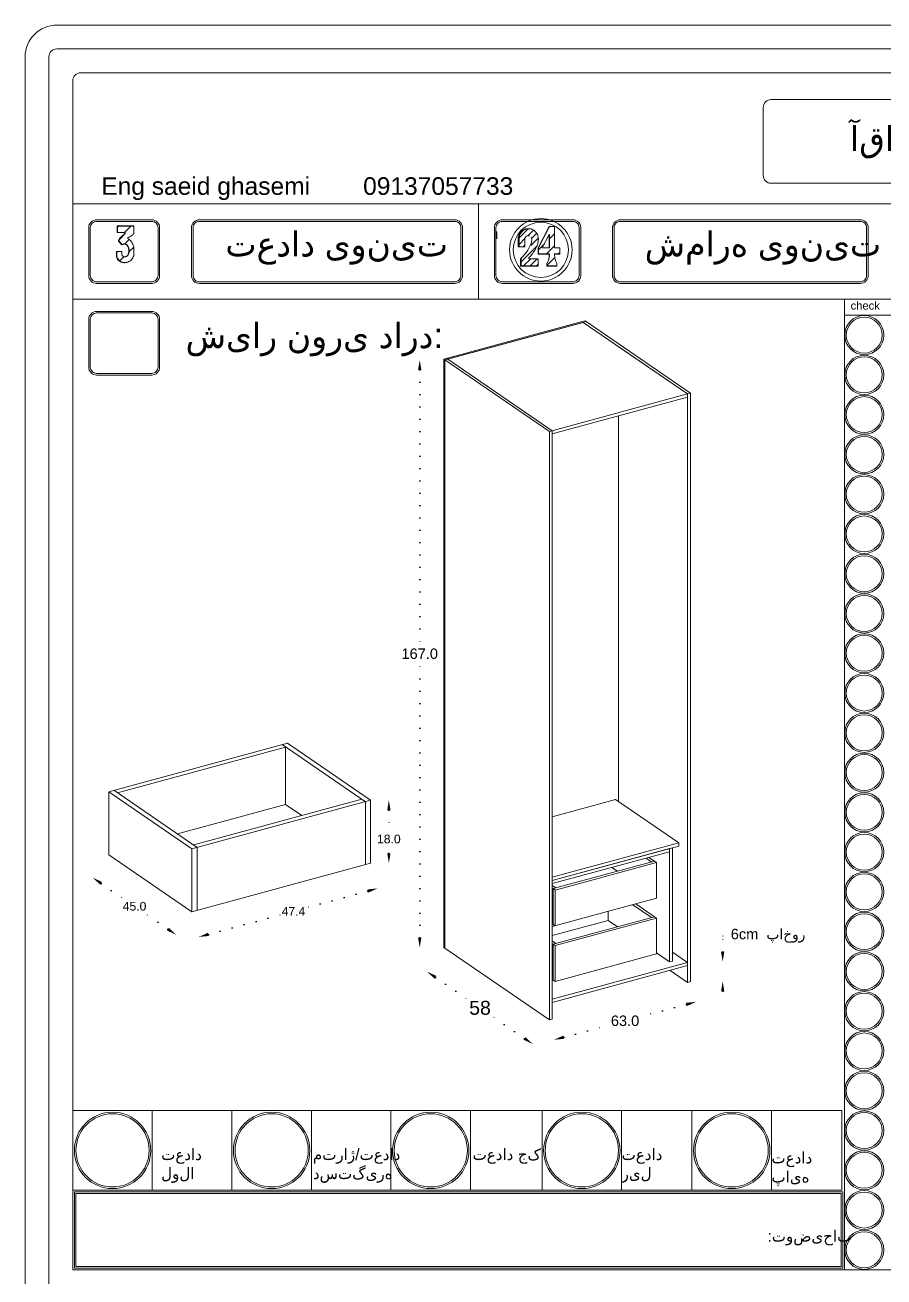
# Model space of a CAD drawing. Header units: inches. Extents: x 9 to 4094, y 4 to 1401.
# Drawn here: x 3662.1 to 3878, y 925.8 to 1240.6 of the extents above; entities that cross this region are included whole.
import ezdxf

# ---------------------------------------------------------------- set-up
doc = ezdxf.new("R2010")
doc.units = ezdxf.units.IN
doc.header["$MEASUREMENT"] = 0
doc.linetypes.add('ACAD_ISO07W100', pattern=[3, 0, -3])
doc.styles.get("Standard").update_dxf_attribs({"font": 'arial.ttf'})
doc.dimstyles.get("Standard").update_dxf_attribs({"dimtxt": 3.5, "dimasz": 2.5, "dimexe": 0.18, "dimexo": 0.0625, "dimgap": 0.09, "dimtad": 0, "dimtih": 1, "dimtoh": 1, "dimdec": 1, "dimzin": 0, "dimdsep": 46, "dimtxsty": 'Standard', "dimcen": 0.09, "dimse1": 1, "dimse2": 1, "dimadec": 0, "dimazin": 0, "dimtfac": 1, "dimtdec": 1, "dimtix": 1, "dimtofl": 0, "dimtmove": 0, "dimatfit": 3, "dimfxl": 1, "dimtolj": 1, "dimtzin": 0, "dimarcsym": 0})

# ---------------------------------------------------------------- blocks, each defined once
blk = doc.blocks.new('*D72')
at = {"color": 0, "linetype": 'ACAD_ISO07W100', "lineweight": -2, "transparency": 16777216}
for p, q in [((3761.29, 1153.83), (3761.29, 1083.89)), ((3761.29, 1011.08), (3761.29, 1081.03))]:
    blk.add_line(p, q, dxfattribs=at)
at = {"color": 0, "transparency": 16777216}
for points in [[(3760.87, 1153.83), (3761.71, 1153.83), (3761.29, 1156.33)], [(3760.87, 1011.08), (3761.71, 1011.08), (3761.29, 1008.58)]]:
    blk.add_solid(points, dxfattribs=at)
at = {"layer": 'Defpoints', "color": 0, "transparency": 16777216}
for p in [(3761.29, 1156.33), (3767.64, 1156.33), (3767.35, 1008.58)]:
    blk.add_point(p, dxfattribs=at)
at = {"color": 0, "lineweight": 20, "transparency": 16777216, "insert": (3761.29, 1082.46), "char_height": 3.5, "attachment_point": 5}
blk.add_mtext('\\A1;{\\H0.75x;167.0}', dxfattribs=at)
blk = doc.blocks.new('*D73')
at = {"color": 0, "linetype": 'ACAD_ISO07W100', "lineweight": -2, "transparency": 16777216}
for p, q in [((3765.25, 1001.1), (3773.85, 995.2)), ((3787.66, 985.74), (3779.06, 991.64))]:
    blk.add_line(p, q, dxfattribs=at)
at = {"color": 0, "transparency": 16777216}
for points in [[(3765.48, 1001.44), (3765.01, 1000.75), (3763.19, 1002.51)], [(3787.9, 986.08), (3787.43, 985.4), (3789.72, 984.33)]]:
    blk.add_solid(points, dxfattribs=at)
at = {"layer": 'Defpoints', "color": 0, "transparency": 16777216}
for p in [(3767.35, 1008.58, 5.42), (3793.88, 990.4, 5.42), (3789.72, 984.33)]:
    blk.add_point(p, dxfattribs=at)
at = {"color": 0, "lineweight": 20, "transparency": 16777216, "insert": (3776.45, 993.42), "char_height": 3.5, "attachment_point": 5}
blk.add_mtext('\\A1;58', dxfattribs=at)
blk = doc.blocks.new('*D74')
at = {"color": 0, "linetype": 'ACAD_ISO07W100', "lineweight": -2, "transparency": 16777216}
for p, q in [((3828.35, 994.29), (3816.42, 991.11)), ((3797.49, 986.05), (3809.42, 989.24))]:
    blk.add_line(p, q, dxfattribs=at)
at = {"color": 0, "transparency": 16777216}
for points in [[(3828.25, 994.69), (3828.46, 993.89), (3830.77, 994.94)], [(3797.38, 986.45), (3797.6, 985.65), (3795.07, 985.41)]]:
    blk.add_solid(points, dxfattribs=at)
at = {"layer": 'Defpoints', "color": 0, "transparency": 16777216}
for p in [(3829.4, 1000.05, 5.42), (3830.77, 994.94), (3793.71, 990.52, 5.42)]:
    blk.add_point(p, dxfattribs=at)
at = {"color": 0, "lineweight": 20, "transparency": 16777216, "insert": (3812.92, 990.17), "char_height": 3.5, "attachment_point": 5}
blk.add_mtext('\\A1;{\\H0.75x;63.0}', dxfattribs=at)
blk = doc.blocks.new('*D69')
at = {"color": 0, "linetype": 'ACAD_ISO07W100', "lineweight": -2, "transparency": 16777216}
for p, q in [((3837.46, 1007.54), (3837.46, 1011.55)), ((3837.46, 1011.55), (3839.96, 1011.55)), ((3837.46, 997.55), (3837.46, 995.05))]:
    blk.add_line(p, q, dxfattribs=at)
at = {"color": 0, "transparency": 16777216}
for points in [[(3837.04, 1007.54), (3837.88, 1007.54), (3837.46, 1005.04)], [(3837.04, 997.55), (3837.88, 997.55), (3837.46, 1000.05)]]:
    blk.add_solid(points, dxfattribs=at)
at = {"layer": 'Defpoints', "color": 0, "transparency": 16777216}
for p in [(3829.4, 1005.04, 5.42), (3837.46, 1005.04), (3829.4, 1000.05, 5.42)]:
    blk.add_point(p, dxfattribs=at)
at = {"color": 0, "lineweight": 20, "transparency": 16777216, "insert": (3848.87, 1011.55), "char_height": 3.5, "width": 30.7927, "attachment_point": 5}
blk.add_mtext('\\A1;{\\H0.75x;6cm  \\fArial|b0|i0|c178|p34;پاخور}', dxfattribs=at)
blk = doc.blocks.new('*D70')
at = {"color": 0, "linetype": 'ACAD_ISO07W100', "lineweight": -2, "transparency": 16777216}
for p, q in [((3748.26, 1022.8), (3732.53, 1018.53)), ((3708.16, 1011.91), (3726.59, 1016.92))]:
    blk.add_line(p, q, dxfattribs=at)
at = {"color": 0, "transparency": 16777216}
for points in [[(3748.15, 1023.21), (3748.37, 1022.4), (3750.67, 1023.46)], [(3708.05, 1012.31), (3708.27, 1011.51), (3705.75, 1011.26)]]:
    blk.add_solid(points, dxfattribs=at)
at = {"layer": 'Defpoints', "color": 0, "transparency": 16777216}
for p in [(3748.95, 1029.8, 9.56), (3704.02, 1017.6, 9.56), (3705.75, 1011.26)]:
    blk.add_point(p, dxfattribs=at)
at = {"color": 0, "lineweight": 20, "transparency": 16777216, "insert": (3729.56, 1017.72), "char_height": 3.5, "attachment_point": 5}
blk.add_mtext('\\A1;{\\H0.625x;47.4}', dxfattribs=at)
blk = doc.blocks.new('*D71')
at = {"color": 0, "linetype": 'ACAD_ISO07W100', "lineweight": -2, "transparency": 16777216}
for p, q in [((3753.53, 1043.13), (3753.53, 1037.09)), ((3753.53, 1032.3), (3753.53, 1034.67))]:
    blk.add_line(p, q, dxfattribs=at)
at = {"color": 0, "transparency": 16777216}
for points in [[(3753.12, 1043.13), (3753.95, 1043.13), (3753.53, 1045.63)], [(3753.12, 1032.3), (3753.95, 1032.3), (3753.53, 1029.8)]]:
    blk.add_solid(points, dxfattribs=at)
at = {"layer": 'Defpoints', "color": 0, "transparency": 16777216}
for p in [(3748.95, 1045.63, 9.56), (3748.95, 1029.8, 9.56), (3753.53, 1029.8)]:
    blk.add_point(p, dxfattribs=at)
at = {"color": 0, "lineweight": 20, "transparency": 16777216, "insert": (3753.53, 1035.88), "char_height": 3.5, "attachment_point": 5}
blk.add_mtext('\\A1;{\\H0.625x;18.0}', dxfattribs=at)
blk = doc.blocks.new('*D75')
at = {"color": 0, "linetype": 'ACAD_ISO07W100', "lineweight": -2, "transparency": 16777216}
for p, q in [((3681.18, 1024.73), (3687.83, 1020.18)), ((3697.99, 1013.22), (3691.35, 1017.77))]:
    blk.add_line(p, q, dxfattribs=at)
at = {"color": 0, "transparency": 16777216}
for points in [[(3681.42, 1025.08), (3680.95, 1024.39), (3679.12, 1026.15)], [(3698.23, 1013.56), (3697.76, 1012.87), (3700.05, 1011.8)]]:
    blk.add_solid(points, dxfattribs=at)
at = {"layer": 'Defpoints', "color": 0, "transparency": 16777216}
for p in [(3683.09, 1031.94, 9.56), (3704.02, 1017.6, 9.56), (3700.05, 1011.8)]:
    blk.add_point(p, dxfattribs=at)
at = {"color": 0, "lineweight": 20, "transparency": 16777216, "insert": (3689.59, 1018.97), "char_height": 3.5, "attachment_point": 5}
blk.add_mtext('\\A1;{\\H0.625x;45.0}', dxfattribs=at)

msp = doc.modelspace()

# ---------------------------------------------------------------- hatches: boundary and pattern name
at = {"lineweight": 20}
h = msp.add_hatch(dxfattribs=at)
h.set_pattern_fill('ANSI31', color=256, scale=17)
h.set_pattern_definition([(45, (2654.1011, 2072.7882), (-1.502602, 1.502602), [])])
h.paths.add_polyline_path([(3689.43, 1190), (3685.33, 1190), (3685.33, 1188.41), (3687.11, 1188.41), (3687.21, 1188.38), (3687.21, 1188.11), (3685.95, 1186.83), (3685.87, 1186.74), (3685.83, 1186.69), (3685.8, 1186.64), (3685.77, 1186.59), (3685.75, 1186.53), (3685.73, 1186.47), (3685.72, 1186.42), (3685.7, 1186.36), (3685.69, 1186.24), (3685.69, 1186.18), (3686.44, 1185.31), (3686.46, 1185.33), (3686.56, 1185.4), (3686.66, 1185.45), (3686.77, 1185.49), (3686.88, 1185.52), (3686.99, 1185.52), (3687.09, 1185.52), (3687.2, 1185.52), (3687.32, 1185.49), (3687.42, 1185.45), (3687.52, 1185.4), (3687.62, 1185.33), (3687.7, 1185.25), (3687.84, 1185.08), (3687.96, 1184.9), (3688.06, 1184.71), (3688.13, 1184.5), (3688.19, 1184.29), (3688.23, 1184.07), (3688.24, 1183.85), (3688.23, 1183.63), (3688.2, 1183.42), (3688.14, 1183.21), (3688.06, 1183), (3687.96, 1182.8), (3687.89, 1182.66), (3687.8, 1182.53), (3687.67, 1182.43), (3687.53, 1182.35), (3687.44, 1182.32), (3687.28, 1182.27), (3687.12, 1182.25), (3686.96, 1182.27), (3686.8, 1182.32), (3686.66, 1182.4), (3686.54, 1182.5), (3686.44, 1182.63), (3686.37, 1182.78), (3686.37, 1183.59), (3685.13, 1183.59), (3685.13, 1182.27), (3685.22, 1182.06), (3685.33, 1181.86), (3685.45, 1181.68), (3685.6, 1181.51), (3685.77, 1181.35), (3685.94, 1181.22), (3686.14, 1181.1), (3686.34, 1181), (3686.55, 1180.93), (3686.77, 1180.87), (3686.99, 1180.84), (3687.22, 1180.83), (3687.49, 1180.86), (3687.76, 1180.91), (3688.02, 1180.99), (3688.21, 1181.08), (3688.41, 1181.2), (3688.63, 1181.37), (3688.83, 1181.56), (3689, 1181.77), (3689.15, 1182), (3689.27, 1182.25), (3689.37, 1182.51), (3689.43, 1182.78), (3689.43, 1184.17), (3689.42, 1184.44), (3689.38, 1184.7), (3689.33, 1184.96), (3689.25, 1185.22), (3689.15, 1185.47), (3689.02, 1185.71), (3688.88, 1185.93), (3688.72, 1186.15), (3688.54, 1186.35), (3688.35, 1186.53), (3688.14, 1186.7), (3687.92, 1186.85), (3687.92, 1187.12), (3688.06, 1187.17), (3688.21, 1187.22), (3688.35, 1187.29), (3688.48, 1187.35), (3688.62, 1187.43), (3688.75, 1187.51), (3688.87, 1187.6), (3689, 1187.7), (3689.11, 1187.8), (3689.22, 1187.91), (3689.33, 1188.02), (3689.43, 1188.14)])
h = msp.add_hatch(dxfattribs=at)
h.set_pattern_fill('ANSI31', color=256, scale=9.218651)
h.set_pattern_definition([(45, (3150.8565, 1757.5441), (-0.8148213, 0.8148213), [])])
h.paths.add_polyline_path([(3791.08, 1181.8), (3788.72, 1181.8), (3788.72, 1182.08), (3788.96, 1182.31), (3789.2, 1182.55), (3789.42, 1182.8), (3789.63, 1183.05), (3789.83, 1183.32), (3790.02, 1183.59), (3790.19, 1183.87), (3790.36, 1184.16), (3790.51, 1184.46), (3790.65, 1184.76), (3790.78, 1185.07), (3790.82, 1185.18), (3790.9, 1185.38), (3790.96, 1185.57), (3791.01, 1185.77), (3791.05, 1185.97), (3791.09, 1186.18), (3791.11, 1186.38), (3791.12, 1186.59), (3791.12, 1186.79), (3791.1, 1187), (3791.08, 1187.2), (3790.88, 1187.9), (3790.5, 1188.51), (3789.95, 1188.98), (3789.36, 1189.25), (3788.74, 1189.34), (3788.03, 1189.24), (3787.38, 1188.94), (3786.84, 1188.47), (3786.46, 1187.87), (3786.26, 1187.18), (3786.27, 1186.46), (3786.27, 1184.81), (3787.75, 1184.81), (3787.75, 1186.98), (3787.89, 1187.24), (3788.08, 1187.43), (3788.31, 1187.55), (3788.58, 1187.59), (3788.74, 1187.56), (3788.84, 1187.55), (3788.85, 1187.54), (3789, 1187.52), (3789.24, 1187.4), (3789.43, 1187.22), (3789.55, 1186.98), (3789.6, 1186.72), (3789.6, 1186.56), (3789.59, 1186.39), (3789.58, 1186.22), (3789.55, 1186.06), (3789.52, 1185.89), (3789.48, 1185.73), (3789.43, 1185.57), (3789.38, 1185.41), (3789.31, 1185.26), (3789.24, 1185.11), (3789.17, 1184.93), (3789.01, 1184.61), (3788.83, 1184.3), (3788.65, 1183.99), (3788.45, 1183.69), (3788.25, 1183.4), (3788.03, 1183.12), (3787.8, 1182.84), (3787.56, 1182.57), (3787.31, 1182.32), (3787.06, 1182.07), (3786.79, 1181.83), (3786.79, 1180.01), (3791.08, 1180.01)])
h = msp.add_hatch(dxfattribs=at)
h.set_pattern_fill('ANSI31', color=256, scale=17)
h.set_pattern_definition([(45, (2773.7953, 2071.9662), (-1.502602, 1.502602), [])])
h.paths.add_polyline_path([(3795.19, 1189.88), (3793.9, 1189.88), (3791.14, 1184.51), (3791.14, 1183), (3793.9, 1183), (3793.9, 1182.78), (3793.9, 1182.58), (3793.88, 1182.39), (3793.86, 1182.2), (3793.83, 1182.01), (3793.79, 1181.82), (3793.74, 1181.63), (3793.68, 1181.45), (3793.61, 1181.27), (3793.53, 1181.09), (3793.44, 1180.92), (3793.35, 1180.75), (3793.25, 1180.59), (3793.25, 1180.01), (3795.77, 1180.01), (3795.77, 1180.55), (3795.68, 1180.73), (3795.6, 1180.93), (3795.52, 1181.12), (3795.45, 1181.32), (3795.39, 1181.52), (3795.34, 1181.73), (3795.29, 1181.93), (3795.25, 1182.14), (3795.22, 1182.35), (3795.2, 1182.56), (3795.19, 1182.77), (3795.19, 1183), (3796.5, 1183), (3796.5, 1184.5), (3795.19, 1184.5)])
h.paths.add_polyline_path([(3793.87, 1187.87), (3793.9, 1187.85), (3793.9, 1184.51), (3793.87, 1184.5), (3792.11, 1184.5)], flags=16)

# ---------------------------------------------------------------- linework, layer by layer
for p, q in [((3674.06, 927.59), (3674.06, 1226.55)), ((4082.06, 1195.59), (3674.06, 1195.59)), ((3674.06, 1016.6), (3674.06, 1195.59)), ((3776.06, 1171.59), (3776.06, 1195.59)), ((3693.9, 1191.59), (3680.06, 1191.59)), ((3685.21, 1190.04), (3685.21, 1188.41)), ((3685.33, 1190), (3685.33, 1188.41)), ((3770.06, 1191.59), (3705.9, 1191.59)), ((3799.76, 1191.59), (3782.06, 1191.59)), ((3872.06, 1191.59), (3811.76, 1191.59)), ((3678.06, 1177.59), (3678.06, 1189.59)), ((3685.21, 1188.41), (3685.33, 1188.41)), ((3685.33, 1188.41), (3687.11, 1188.41)), ((3687.11, 1188.41), (3687.21, 1188.38)), ((3687.21, 1188.38), (3687.21, 1188.11)), ((3695.9, 1189.59), (3695.9, 1177.59)), ((3703.9, 1177.59), (3703.9, 1189.59)), ((3772.06, 1177.59), (3772.06, 1189.59)), ((3780.06, 1189.59), (3780.06, 1177.59)), ((3780.64, 1188.67), (3780.64, 1186.81)), ((3793.87, 1184.5), (3793.87, 1187.87)), ((3793.9, 1189.88), (3795.19, 1189.88)), ((3801.76, 1177.59), (3801.76, 1189.59)), ((3809.76, 1177.59), (3809.76, 1189.59)), ((3874.06, 1189.59), (3874.06, 1177.59)), ((3687.44, 1182.32), (3687.28, 1182.27)), ((3680.06, 1175.59), (3693.9, 1175.59)), ((3770.06, 1175.59), (3705.9, 1175.59)), ((3782.06, 1175.59), (3799.76, 1175.59)), ((3872.06, 1175.59), (3811.76, 1175.59)), ((3674.06, 1171.59), (4082.06, 1171.59)), ((3868.06, 1171.59), (3868.06, 1167.59)), ((3868.06, 1167.59), (4082.06, 1167.59)), ((3868.06, 927.59), (3868.06, 1167.59)), ((3683.09, 1031.94, 9.56), (3683.09, 1047.77, 9.56)), ((3674.06, 987.59), (3674.06, 947.59)), ((3674.06, 967.59), (3867.44, 967.59)), ((3694.06, 967.59), (3694.06, 947.59)), ((3714.06, 967.59), (3714.06, 947.59)), ((3734.06, 967.59), (3734.06, 947.59)), ((3754.06, 967.59), (3754.06, 947.59)), ((3774.06, 967.59), (3774.06, 947.59)), ((3792.05, 967.59), (3792.05, 947.59)), ((3812.05, 967.59), (3812.05, 947.59)), ((3829.73, 967.59), (3829.73, 947.59)), ((3849.73, 967.59), (3849.73, 947.59)), ((3867.44, 967.59), (3867.44, 947.59)), ((3674.06, 947.59), (3867.44, 947.59)), ((3868.06, 927.59), (3674.06, 927.59)), ((3868.06, 927.59), (3980.06, 927.59)), ((3868.06, 927.59), (3980.06, 927.59)), ((3868.06, 927.59), (4082.06, 927.59))]:
    msp.add_line(p, q, dxfattribs=at)
at = {"linetype": 'Continuous', "lineweight": 20, "extrusion": (-1.11022e-16, 0.902173, 0.431375)}
for p, q in [((3767.35, 1156.53, 5.42), (3802.12, 1165.98, 5.42)), ((3767.64, 1156.33, 5.42), (3803.16, 1165.98, 5.42)), ((3768.39, 1156.53, 5.42), (3802.41, 1165.77, 5.42)), ((3802.12, 1165.98, 5.42), (3802.87, 1166.18, 5.42)), ((3802.41, 1165.77, 5.42), (3828.65, 1147.79, 5.42)), ((3802.87, 1166.18, 5.42), (3829.4, 1148, 5.42)), ((3810.96, 1159.92, 5.42), (3828.65, 1147.79, 5.42)), ((3767.35, 1156.53, 5.42), (3768.09, 1156.74, 5.42)), ((3767.35, 1156.53, 5.42), (3793.88, 1138.35, 5.42)), ((3767.35, 1156.53, 5.42), (3767.35, 1008.58, 5.42)), ((3767.64, 1156.33, 5.42), (3767.64, 1008.38, 5.42)), ((3768.39, 1156.53, 5.42), (3794.63, 1138.55, 5.42)), ((3776.94, 1150.67, 5.42), (3794.63, 1138.55, 5.42)), ((3793.88, 1138.35, 5.42), (3828.65, 1147.79, 5.42)), ((3828.65, 1147, 5.42), (3794.63, 1137.75, 5.42)), ((3828.65, 1147.79, 5.42), (3829.4, 1148, 5.42)), ((3828.65, 1147.79, 5.42), (3828.65, 1147, 5.42)), ((3828.65, 999.84, 5.42), (3828.65, 1147, 5.42)), ((3829.4, 1148, 5.42), (3829.4, 1000.05, 5.42)), ((3811.26, 1045.3, 5.42), (3811.26, 1142.27, 5.42)), ((3793.88, 990.4, 5.42), (3793.88, 1138.35, 5.42)), ((3794.63, 1138.55, 5.42), (3794.63, 990.6, 5.42)), ((3683.09, 1047.77, 9.56), (3728.01, 1059.97, 9.56)), ((3685.29, 1047.53, 9.56), (3727.58, 1059.01, 9.56)), ((3747.63, 1045.27, 9.56), (3726.69, 1059.62, 9.56)), ((3727.58, 1044.58, 9.56), (3727.58, 1059.01, 9.56)), ((3728.01, 1059.97, 9.56), (3748.95, 1045.63, 9.56)), ((3704.02, 1033.43, 9.56), (3683.09, 1047.77, 9.56)), ((3684.41, 1048.13, 9.56), (3705.34, 1033.79, 9.56)), ((3748.95, 1045.63, 9.56), (3704.02, 1033.43, 9.56)), ((3704.46, 1034.39, 9.56), (3746.74, 1045.88, 9.56)), ((3747.63, 1029.44, 9.56), (3747.63, 1045.27, 9.56)), ((3748.95, 1045.63, 9.56), (3748.95, 1029.8, 9.56)), ((3794.63, 1041.5, 5.42), (3810.51, 1045.81, 5.42)), ((3826.43, 1034.9, 5.42), (3810.51, 1045.81, 5.42)), ((3700.37, 1037.2, 9.56), (3727.58, 1044.58, 9.56)), ((3727.58, 1044.58, 9.56), (3731.67, 1041.78, 9.56)), ((3704.02, 1017.6, 9.56), (3704.02, 1033.43, 9.56)), ((3705.34, 1017.95, 9.56), (3705.34, 1033.79, 9.56)), ((3794.63, 1026.26, 5.42), (3826.43, 1034.9, 5.42)), ((3826.43, 1034.1, 5.42), (3794.63, 1025.46, 5.42)), ((3794.63, 1025.46, 5.42), (3824.09, 1033.47, 5.42)), ((3824.09, 1032.67, 5.42), (3794.63, 1024.67, 5.42)), ((3824.09, 1033.47, 5.42), (3824.84, 1033.67, 5.42)), ((3824.09, 1033.47, 5.42), (3824.09, 1005.01, 5.42)), ((3824.09, 1033.47, 5.42), (3824.09, 1032.67, 5.42)), ((3824.84, 1033.67, 5.42), (3824.84, 1005.21, 5.42)), ((3826.43, 1034.1, 5.42), (3826.43, 1034.9, 5.42)), ((3683.09, 1031.94, 9.56), (3704.02, 1017.6, 9.56)), ((3748.95, 1029.8, 9.56), (3704.02, 1017.6, 9.56)), ((3794.8, 1023.4, 5.42), (3820.3, 1030.32, 5.42)), ((3820.8, 1029.98, 5.42), (3795.31, 1023.06, 5.42)), ((3819.55, 1030.12, 5.42), (3818.18, 1031.06, 5.42)), ((3818.93, 1031.26, 5.42), (3820.3, 1030.32, 5.42)), ((3820.3, 1030.32, 5.42), (3819.55, 1030.12, 5.42)), ((3820.3, 1030.32, 5.42), (3820.8, 1029.98, 5.42)), ((3820.8, 1029.98, 5.42), (3820.8, 1020.99, 5.42)), ((3809.62, 1028.74, 5.42), (3810.99, 1027.8, 5.42)), ((3794.63, 1024.23, 5.42), (3795.55, 1023.6, 5.42)), ((3794.8, 1023.4, 5.42), (3794.63, 1023.52, 5.42)), ((3795.55, 1023.6, 5.42), (3794.8, 1023.4, 5.42)), ((3794.8, 1023.4, 5.42), (3794.8, 1014.41, 5.42)), ((3795.31, 1023.06, 5.42), (3794.8, 1023.4, 5.42)), ((3794.8, 1023.4, 5.42), (3794.8, 1014.41, 5.42)), ((3820.8, 1020.99, 5.42), (3794.63, 1013.89, 5.42)), ((3795.31, 1014.07, 5.42), (3795.31, 1023.06, 5.42)), ((3808.67, 1015.41, 5.42), (3808.67, 1017.7, 5.42)), ((3819.55, 1016.14, 5.42), (3814.84, 1019.37, 5.42)), ((3815.59, 1019.58, 5.42), (3820.3, 1016.34, 5.42)), ((3794.63, 1011.59, 5.42), (3808.67, 1015.41, 5.42)), ((3794.8, 1014.41, 5.42), (3794.63, 1014.53, 5.42)), ((3794.8, 1009.42, 5.42), (3820.3, 1016.34, 5.42)), ((3794.8, 1014.41, 5.42), (3795.31, 1014.07, 5.42)), ((3820.8, 1016, 5.42), (3795.31, 1009.08, 5.42)), ((3808.67, 1015.41, 5.42), (3810.99, 1013.82, 5.42)), ((3820.3, 1016.34, 5.42), (3819.55, 1016.14, 5.42)), ((3820.3, 1016.34, 5.42), (3820.8, 1016, 5.42)), ((3820.8, 1016, 5.42), (3820.8, 1007.01, 5.42)), ((3767.35, 1008.58, 5.42), (3793.88, 990.4, 5.42)), ((3794.63, 1010.25, 5.42), (3795.55, 1009.62, 5.42)), ((3794.8, 1009.42, 5.42), (3794.63, 1009.54, 5.42)), ((3795.55, 1009.62, 5.42), (3794.8, 1009.42, 5.42)), ((3795.31, 1009.08, 5.42), (3794.8, 1009.42, 5.42)), ((3794.8, 1009.42, 5.42), (3794.8, 1000.43, 5.42)), ((3794.8, 1009.42, 5.42), (3794.8, 1000.43, 5.42)), ((3795.31, 1000.09, 5.42), (3795.31, 1009.08, 5.42)), ((3824.84, 1007.45, 5.42), (3828.65, 1004.84, 5.42)), ((3794.63, 995.59, 5.42), (3828.65, 1004.84, 5.42)), ((3820.8, 1007.01, 5.42), (3795.31, 1000.09, 5.42)), ((3824.09, 1005.01, 5.42), (3820.8, 1007.26, 5.42)), ((3824.84, 1005.21, 5.42), (3824.09, 1005.01, 5.42)), ((3828.65, 1004.84, 5.42), (3828.65, 1004.04, 5.42)), ((3828.65, 1004.04, 5.42), (3794.63, 994.8, 5.42)), ((3828.65, 999.84, 5.42), (3824.27, 1002.85, 5.42)), ((3794.63, 1000.55, 5.42), (3795.31, 1000.09, 5.42)), ((3794.8, 1000.43, 5.42), (3794.63, 1000.55, 5.42)), ((3829.4, 1000.05, 5.42), (3828.65, 999.84, 5.42)), ((3794.63, 994.8, 5.42), (3794.63, 995.59, 5.42)), ((3794.63, 990.6, 5.42), (3793.88, 990.4, 5.42))]:
    msp.add_line(p, q, dxfattribs=at)
at = {"lineweight": 20}
for points in [[(3670.06, 634.55), (4086.06, 634.55, 0.414214), (4094.06, 642.55), (4094.06, 1232.55, 0.414214), (4086.06, 1240.55), (3670.06, 1240.55, 0.414214), (3662.06, 1232.55), (3662.06, 642.55, 0.414214)], [(3670.06, 640.55), (4086.06, 640.55, 0.414214), (4088.06, 642.55), (4088.06, 1232.55, 0.414214), (4086.06, 1234.55), (3670.06, 1234.55, 0.414214), (3668.06, 1232.55), (3668.06, 642.55, 0.414214)], [(3952.91, 1219.8, 0.414214), (3950.91, 1221.8), (3849.66, 1221.8, 0.414214), (3847.66, 1219.8), (3847.66, 1202.76, 0.414214), (3849.66, 1200.76), (3950.91, 1200.76, 0.414214), (3952.91, 1202.76)], [(3695.9, 1189.59, 0.414214), (3693.9, 1191.59), (3680.06, 1191.59, 0.414214), (3678.06, 1189.59), (3678.06, 1177.59, 0.414214), (3680.06, 1175.59), (3693.9, 1175.59, 0.414214), (3695.9, 1177.59)], [(3695.5, 1189.59, 0.414214), (3693.9, 1191.19), (3680.06, 1191.19, 0.414214), (3678.46, 1189.59), (3678.46, 1177.59, 0.414214), (3680.06, 1175.99), (3693.9, 1175.99, 0.414214), (3695.5, 1177.59)], [(3772.06, 1189.59, 0.414214), (3770.06, 1191.59), (3705.9, 1191.59, 0.414214), (3703.9, 1189.59), (3703.9, 1177.59, 0.414214), (3705.9, 1175.59), (3770.06, 1175.59, 0.414214), (3772.06, 1177.59)], [(3771.66, 1189.59, 0.414214), (3770.06, 1191.19), (3705.9, 1191.19, 0.414214), (3704.3, 1189.59), (3704.3, 1177.59, 0.414214), (3705.9, 1175.99), (3770.06, 1175.99, 0.414214), (3771.66, 1177.59)], [(3801.76, 1189.59, 0.414214), (3799.76, 1191.59), (3782.06, 1191.59, 0.414214), (3780.06, 1189.59), (3780.06, 1177.59, 0.414214), (3782.06, 1175.59), (3799.76, 1175.59, 0.414214), (3801.76, 1177.59)], [(3801.36, 1189.59, 0.414214), (3799.76, 1191.19), (3782.06, 1191.19, 0.414214), (3780.46, 1189.59), (3780.46, 1177.59, 0.414214), (3782.06, 1175.99), (3799.76, 1175.99, 0.414214), (3801.36, 1177.59)], [(3874.06, 1189.59, 0.414214), (3872.06, 1191.59), (3811.76, 1191.59, 0.414214), (3809.76, 1189.59), (3809.76, 1177.59, 0.414214), (3811.76, 1175.59), (3872.06, 1175.59, 0.414214), (3874.06, 1177.59)], [(3873.66, 1189.59, 0.414214), (3872.06, 1191.19), (3811.76, 1191.19, 0.414214), (3810.16, 1189.59), (3810.16, 1177.59, 0.414214), (3811.76, 1175.99), (3872.06, 1175.99, 0.414214), (3873.66, 1177.59)], [(3695.9, 1166.55, 0.414214), (3693.9, 1168.55), (3680.06, 1168.55, 0.414214), (3678.06, 1166.55), (3678.06, 1154.55, 0.414214), (3680.06, 1152.55), (3693.9, 1152.55, 0.414214), (3695.9, 1154.55)], [(3695.9, 1166.55, 0.414214), (3693.9, 1168.55), (3680.06, 1168.55, 0.414214), (3678.06, 1166.55), (3678.06, 1154.55, 0.414214), (3680.06, 1152.55), (3693.9, 1152.55, 0.414214), (3695.9, 1154.55)], [(3695.5, 1166.55, 0.414214), (3693.9, 1168.15), (3680.06, 1168.15, 0.414214), (3678.46, 1166.55), (3678.46, 1154.55, 0.414214), (3680.06, 1152.95), (3693.9, 1152.95, 0.414214), (3695.5, 1154.55)], [(3695.5, 1166.55, 0.414214), (3693.9, 1168.15), (3680.06, 1168.15, 0.414214), (3678.46, 1166.55), (3678.46, 1154.55, 0.414214), (3680.06, 1152.95), (3693.9, 1152.95, 0.414214), (3695.5, 1154.55)]]:
    msp.add_lwpolyline(points, format="xyb", close=True, dxfattribs=at)
for points in [[(4082.06, 1028.53), (4082.06, 1226.55, 0.414214), (4080.06, 1228.55), (3676.06, 1228.55, 0.414214), (3674.06, 1226.55), (3674.06, 1028.53)], [(3952.91, 1219.8, 0.414214), (3950.91, 1221.8), (3849.66, 1221.8, 0.414214), (3847.66, 1219.8), (3847.66, 1202.76, 0.414214), (3849.66, 1200.76), (3950.91, 1200.76, 0.414214), (3952.91, 1202.76), (3952.91, 1219.8)]]:
    msp.add_lwpolyline(points, format="xyb", dxfattribs=at)
for points in [[(3685.33, 1190), (3689.43, 1190), (3689.43, 1190.04), (3685.21, 1190.04)], [(3792.11, 1184.5), (3793.87, 1187.87), (3793.9, 1187.85), (3793.9, 1184.51), (3793.87, 1184.5)], [(3687.2, 1185.52), (3687.09, 1185.52), (3686.99, 1185.52), (3687.11, 1185.52), (3687.22, 1185.49), (3687.33, 1185.45), (3687.43, 1185.4), (3687.52, 1185.33), (3687.6, 1185.25), (3687.74, 1185.08), (3687.87, 1184.89), (3687.97, 1184.7), (3688.05, 1184.49), (3688.1, 1184.28), (3688.14, 1184.06), (3688.15, 1183.84), (3688.14, 1183.62), (3688.11, 1183.4), (3688.05, 1183.18), (3687.97, 1182.98), (3687.87, 1182.78), (3687.8, 1182.63), (3687.7, 1182.5), (3687.58, 1182.4), (3687.44, 1182.32), (3687.53, 1182.35), (3687.67, 1182.43), (3687.8, 1182.53), (3687.89, 1182.66), (3687.96, 1182.8), (3688.06, 1183), (3688.14, 1183.21), (3688.2, 1183.42), (3688.23, 1183.63), (3688.24, 1183.85), (3688.23, 1184.07), (3688.19, 1184.29), (3688.13, 1184.5), (3688.06, 1184.71), (3687.96, 1184.9), (3687.84, 1185.08), (3687.7, 1185.25), (3687.62, 1185.33), (3687.52, 1185.4), (3687.42, 1185.45), (3687.32, 1185.49)], [(3868.06, 927.59), (3674.06, 927.59), (3674.06, 1171.59), (4082.06, 1171.59), (4082.06, 927.59)], [(3674.06, 1171.59), (4082.06, 1171.59), (4082.06, 927.59), (3674.06, 927.59)], [(3867.66, 947.19), (3674.46, 947.19), (3674.46, 927.99), (3867.66, 927.99)], [(3867.26, 946.79), (3674.86, 946.79), (3674.86, 928.39), (3867.26, 928.39)]]:
    msp.add_lwpolyline(points, close=True, dxfattribs=at)
for points in [[(3688.63, 1181.37), (3688.83, 1181.56), (3689, 1181.77), (3689.15, 1182), (3689.27, 1182.25), (3689.37, 1182.51), (3689.43, 1182.78), (3689.43, 1184.17), (3689.42, 1184.44), (3689.38, 1184.7), (3689.33, 1184.96), (3689.25, 1185.22), (3689.15, 1185.47), (3689.02, 1185.71), (3688.88, 1185.93), (3688.72, 1186.15), (3688.54, 1186.35), (3688.35, 1186.53), (3688.14, 1186.7), (3687.92, 1186.85), (3687.92, 1187.12), (3688.06, 1187.17), (3688.21, 1187.22), (3688.35, 1187.29), (3688.48, 1187.35), (3688.62, 1187.43), (3688.75, 1187.51), (3688.87, 1187.6), (3689, 1187.7), (3689.11, 1187.8), (3689.22, 1187.91), (3689.33, 1188.02), (3689.43, 1188.14), (3689.43, 1190)], [(3791.08, 1182.98), (3791.08, 1184.5), (3793.87, 1189.93)], [(3795.19, 1182.98), (3796.5, 1182.98), (3796.5, 1183), (3796.5, 1184.5), (3795.19, 1184.5), (3795.19, 1189.88), (3795.19, 1189.93), (3793.87, 1189.93), (3793.9, 1189.88), (3791.14, 1184.51), (3791.14, 1183)], [(3687.11, 1188.14), (3685.84, 1186.85), (3685.76, 1186.75), (3685.72, 1186.7), (3685.69, 1186.65), (3685.66, 1186.6), (3685.64, 1186.54), (3685.62, 1186.48), (3685.6, 1186.42), (3685.59, 1186.36), (3685.58, 1186.24), (3685.58, 1186.18), (3686.38, 1185.25), (3686.44, 1185.31), (3686.46, 1185.33), (3686.56, 1185.4), (3686.66, 1185.45), (3686.77, 1185.49), (3686.88, 1185.52), (3686.99, 1185.52)], [(3687.11, 1188.41), (3687.11, 1188.14), (3687.21, 1188.11), (3685.95, 1186.83), (3685.87, 1186.74), (3685.83, 1186.69), (3685.8, 1186.64), (3685.77, 1186.59), (3685.75, 1186.53), (3685.73, 1186.47), (3685.72, 1186.42), (3685.7, 1186.36), (3685.69, 1186.24), (3685.69, 1186.18), (3686.44, 1185.31)], [(3786.08, 1184.81), (3786.08, 1186.48), (3786.08, 1187.2), (3786.27, 1187.9), (3786.66, 1188.51), (3787.21, 1188.98), (3787.86, 1189.28), (3788.58, 1189.39), (3789.29, 1189.28), (3789.36, 1189.25), (3789.95, 1188.98), (3790.5, 1188.51), (3790.88, 1187.9), (3791.08, 1187.2), (3791.1, 1187), (3791.12, 1186.79), (3791.12, 1186.59), (3791.11, 1186.38), (3791.09, 1186.18), (3791.05, 1185.97), (3791.01, 1185.77), (3790.96, 1185.57), (3790.9, 1185.38), (3790.82, 1185.18), (3790.78, 1185.07), (3790.65, 1184.76), (3790.51, 1184.46), (3790.36, 1184.16), (3790.19, 1183.87), (3790.02, 1183.59), (3789.83, 1183.32), (3789.63, 1183.05), (3789.42, 1182.8), (3789.2, 1182.55), (3788.96, 1182.31), (3788.72, 1182.08), (3788.72, 1181.8), (3791.08, 1181.8), (3791.08, 1180.01), (3791.08, 1179.96), (3786.61, 1179.96)], [(3786.08, 1184.81), (3786.27, 1184.81), (3787.75, 1184.81), (3787.75, 1186.93), (3787.76, 1187.01), (3787.89, 1187.24), (3788.08, 1187.43), (3788.32, 1187.55), (3788.58, 1187.59), (3788.74, 1187.56), (3788.84, 1187.55), (3788.85, 1187.55)], [(3786.27, 1184.81), (3786.27, 1186.46), (3786.26, 1187.18), (3786.46, 1187.87), (3786.84, 1188.47), (3787.38, 1188.94), (3788.03, 1189.24), (3788.74, 1189.34), (3789.36, 1189.25)], [(3789.27, 1187.24), (3789.4, 1187), (3789.44, 1186.74), (3789.45, 1186.57), (3789.44, 1186.4), (3789.42, 1186.24), (3789.4, 1186.07), (3789.36, 1185.9), (3789.32, 1185.74), (3789.28, 1185.58), (3789.22, 1185.42), (3789.16, 1185.26), (3789.09, 1185.11), (3789.01, 1184.93), (3788.84, 1184.61), (3788.67, 1184.29), (3788.48, 1183.98), (3788.29, 1183.68), (3788.08, 1183.39), (3787.86, 1183.1), (3787.63, 1182.82), (3787.39, 1182.55), (3787.14, 1182.29), (3786.88, 1182.04), (3786.61, 1181.8), (3786.61, 1179.96), (3786.79, 1180.01), (3791.08, 1180.01)], [(3687.28, 1182.27), (3687.12, 1182.25), (3686.96, 1182.27), (3686.8, 1182.32), (3686.66, 1182.4), (3686.54, 1182.5), (3686.44, 1182.63), (3686.37, 1182.78), (3686.37, 1183.59), (3685.13, 1183.59), (3685.01, 1183.59), (3685.01, 1182.23), (3685.1, 1182.02), (3685.21, 1181.83), (3685.34, 1181.64), (3685.49, 1181.47), (3685.65, 1181.31), (3685.84, 1181.17), (3686.03, 1181.05), (3686.23, 1180.96), (3686.45, 1180.88), (3686.67, 1180.83), (3686.89, 1180.8), (3687.12, 1180.79), (3687.4, 1180.81), (3687.67, 1180.86), (3687.93, 1180.95), (3688.18, 1181.06), (3688.21, 1181.08), (3688.41, 1181.2), (3688.63, 1181.37)], [(3685.13, 1183.59), (3685.13, 1182.27), (3685.22, 1182.06), (3685.33, 1181.86), (3685.45, 1181.68), (3685.6, 1181.51), (3685.77, 1181.35), (3685.94, 1181.22), (3686.14, 1181.1), (3686.34, 1181), (3686.55, 1180.93), (3686.77, 1180.87), (3686.99, 1180.84), (3687.22, 1180.83), (3687.49, 1180.86), (3687.76, 1180.91), (3688.02, 1180.99), (3688.21, 1181.08)], [(3786.61, 1181.8), (3786.79, 1181.83), (3786.79, 1180.01)], [(3793.87, 1182.98), (3791.08, 1182.98), (3791.14, 1183), (3793.9, 1183)], [(3796.5, 1183), (3795.21, 1183), (3795.19, 1182.98), (3795.19, 1182.77), (3795.2, 1182.56), (3795.22, 1182.35), (3795.25, 1182.14), (3795.29, 1181.93), (3795.34, 1181.73), (3795.39, 1181.52), (3795.45, 1181.32), (3795.52, 1181.12), (3795.6, 1180.93), (3795.68, 1180.73), (3795.77, 1180.55), (3795.77, 1180.01), (3795.77, 1179.96), (3793.21, 1179.96), (3793.21, 1180.55), (3793.31, 1180.71), (3793.4, 1180.88), (3793.49, 1181.05), (3793.57, 1181.23), (3793.64, 1181.42), (3793.7, 1181.6), (3793.75, 1181.79), (3793.79, 1181.98), (3793.83, 1182.17), (3793.85, 1182.36), (3793.86, 1182.56), (3793.87, 1182.75)], [(3793.87, 1182.75), (3793.87, 1182.98), (3793.9, 1183), (3793.9, 1182.78), (3793.9, 1182.58), (3793.88, 1182.39), (3793.86, 1182.2), (3793.83, 1182.01), (3793.79, 1181.82), (3793.74, 1181.63), (3793.68, 1181.45), (3793.61, 1181.27), (3793.53, 1181.09), (3793.44, 1180.92), (3793.35, 1180.75), (3793.25, 1180.59), (3793.25, 1180.01)], [(3793.21, 1179.96), (3793.25, 1180.01), (3795.77, 1180.01)]]:
    msp.add_lwpolyline(points, dxfattribs=at)
for centre, radius in [((3791.74, 1184.03), 7.86), ((3791.74, 1184.03), 6.94), ((3873.06, 1162.59), 4.92), ((3873.06, 1162.59), 4.52), ((3873.06, 1152.59), 4.92), ((3873.06, 1152.59), 4.52), ((3873.06, 1142.59), 4.92), ((3873.06, 1142.59), 4.52), ((3873.06, 1132.59), 4.92), ((3873.06, 1132.59), 4.52), ((3873.06, 1122.59), 4.92), ((3873.06, 1122.59), 4.52), ((3873.06, 1112.59), 4.92), ((3873.06, 1112.59), 4.52), ((3873.06, 1102.59), 4.92), ((3873.06, 1102.59), 4.52), ((3873.06, 1092.59), 4.92), ((3873.06, 1092.59), 4.52), ((3873.06, 1082.59), 4.92), ((3873.06, 1082.59), 4.52), ((3873.06, 1072.59), 4.92), ((3873.06, 1072.59), 4.52), ((3873.06, 1062.59), 4.92), ((3873.06, 1062.59), 4.52), ((3873.06, 1052.59), 4.92), ((3873.06, 1052.59), 4.52), ((3873.06, 1042.59), 4.92), ((3873.06, 1042.59), 4.52), ((3873.06, 1032.59), 4.92), ((3873.06, 1032.59), 4.52), ((3873.06, 1022.59), 4.92), ((3873.06, 1022.59), 4.52), ((3873.06, 1012.59), 4.92), ((3873.06, 1012.59), 4.52), ((3873.06, 1002.59), 4.92), ((3873.06, 1002.59), 4.52), ((3873.06, 992.59), 4.92), ((3873.06, 992.59), 4.52), ((3873.06, 982.59), 4.92), ((3873.06, 982.59), 4.52), ((3873.06, 972.59), 4.92), ((3873.06, 972.59), 4.52), ((3684.06, 957.59), 9.6), ((3684.06, 957.59), 9.2), ((3724.06, 957.59), 9.6), ((3724.06, 957.59), 9.2), ((3764.06, 957.59), 9.6), ((3764.06, 957.59), 9.2), ((3802.05, 957.59), 9.6), ((3802.05, 957.59), 9.2), ((3839.73, 957.59), 9.6), ((3839.73, 957.59), 9.2), ((3873.06, 962.59), 4.92), ((3873.06, 962.59), 4.52), ((3873.06, 952.59), 4.92), ((3873.06, 952.59), 4.52), ((3873.06, 942.59), 4.92), ((3873.06, 942.59), 4.52), ((3873.06, 932.59), 4.92), ((3873.06, 932.59), 4.52)]:
    msp.add_circle(centre, radius, dxfattribs=at)
for centre, start, end in [((3680.06, 1189.59), 90, 180), ((3693.9, 1189.59), 0, 90), ((3705.9, 1189.59), 90, 180), ((3770.06, 1189.59), 0, 90), ((3782.06, 1189.59), 90, 180), ((3799.76, 1189.59), 0, 90), ((3811.76, 1189.59), 90, 180), ((3872.06, 1189.59), 0, 90), ((3680.06, 1177.59), 180, 270), ((3693.9, 1177.59), 270, 0), ((3705.9, 1177.59), 180, 270), ((3770.06, 1177.59), 270, 0), ((3782.06, 1177.59), 180, 270), ((3799.76, 1177.59), 270, 0), ((3811.76, 1177.59), 180, 270), ((3872.06, 1177.59), 270, 0)]:
    msp.add_arc(centre, 2, start, end, dxfattribs=at)

# ---------------------------------------------------------------- texts
at = {"lineweight": 20, "attachment_point": 1}
for s, width, insert, char_height in [('آقای  بابایی', 53.2215, (3869.48, 1215.17), 6.3113), ('{\\fArial|b0|i0|c178|p34;Eng saeid ghasemi}', 79.2452, (3681.23, 1202.28), 4.4179), ('{\\fArial|b0|i0|c178|p34;09137057733 }', 65.4498, (3747.06, 1202.28), 4.4179), ('{\\fArial|b0|i0|c178|p34;تعداد یونیت}', 65.4498, (3712.43, 1188.7), 6.3113), ('{\\fArial|b0|i0|c178|p34;شماره یونیت}', 65.4498, (3817.86, 1188.7), 6.3113), ('{\\fArial|b0|i0|c178|p34;check}', 8.1204, (3869.63, 1171.01), 2.0101), ('{\\fArial|b0|i0|c178|p34;شیار نوری دارد:}', 65.4498, (3702.43, 1165.66), 6.3113), ('{\\fArial|b0|i0|c178|p34;شیار نوری دارد:}', 65.4498, (3702.43, 1165.66), 6.3113), ('تعداد لولا', 17.7752, (3696.28, 958.04), 2.872), ('متراژ/تعداد\\Pدستگیره', 19.6171, (3734.44, 958.04), 2.8716), ('تعداد جک', 17.466, (3774.58, 958.04), 2.872), ('تعداد ریل', 17.6808, (3812.05, 958.04), 2.872), ('تعداد پایه', 17.7105, (3849.73, 957.2), 2.872), (':توضیحات', 65.4498, (3848.7, 937.51), 2.872)]:
    msp.add_mtext_dynamic_manual_height_columns(s, width=width, gutter_width=164.79, heights=[0], dxfattribs=dict(at, insert=insert, char_height=char_height))

# ---------------------------------------------------------------- dimensions: what is measured, and where the dimension line sits
at = {"lineweight": 20}
for base, p1, p2, angle, text, picture, middle, dimtype in [((3761.29, 1156.33, 5.42), (3767.35, 1008.58, 5.42), (3767.64, 1156.33, 5.42), 270, '{\\H0.75x;167.0}', '*D72', (3761.29, 1082.46, 5.42), 160), ((3753.53, 1029.8), (3748.95, 1045.63, 9.56), (3748.95, 1029.8, 9.56), 90, '{\\H0.625x;18.0}', '*D71', (3753.53, 1035.88), 160), ((3705.75, 1011.26), (3748.95, 1029.8, 9.56), (3704.02, 1017.6, 9.56), 195.1956, '{\\H0.625x;47.4}', '*D70', (3729.56, 1017.72), 161), ((3837.46, 1005.04), (3829.4, 1000.05, 5.42), (3829.4, 1005.04, 5.42), 90, '{\\H0.75x;6cm  \\fArial|b0|i0|c178|p34;پاخور}', '*D69', (3848.87, 1011.55), 161)]:
    dim = msp.add_linear_dim(base=base, p1=p1, p2=p2, angle=angle, text=text, dimstyle='Standard', dxfattribs=at)
    dim.commit()
    dim.dimension.update_dxf_attribs({"geometry": picture, "text_midpoint": middle, "dimtype": dimtype})
for p1, p2, distance, text, picture, middle in [((3683.09, 1031.94, 9.56), (3704.02, 1017.6, 9.56), -7.02, '{\\H0.625x;45.0}', '*D75', (3689.59, 1018.97)), ((3767.35, 1008.58, 5.42), (3793.88, 990.4, 5.42), -7.36, '58', '*D73', (3776.45, 993.42)), ((3793.71, 990.52, 5.42), (3829.4, 1000.05, 5.42), -5.29, '{\\H0.75x;63.0}', '*D74', (3812.92, 990.17))]:
    dim = msp.add_aligned_dim(p1=p1, p2=p2, distance=distance, text=text, dimstyle='Standard', dxfattribs=at)
    dim.commit()
    dim.dimension.update_dxf_attribs({"geometry": picture, "text_midpoint": middle})

doc.saveas('drawing.dxf')
